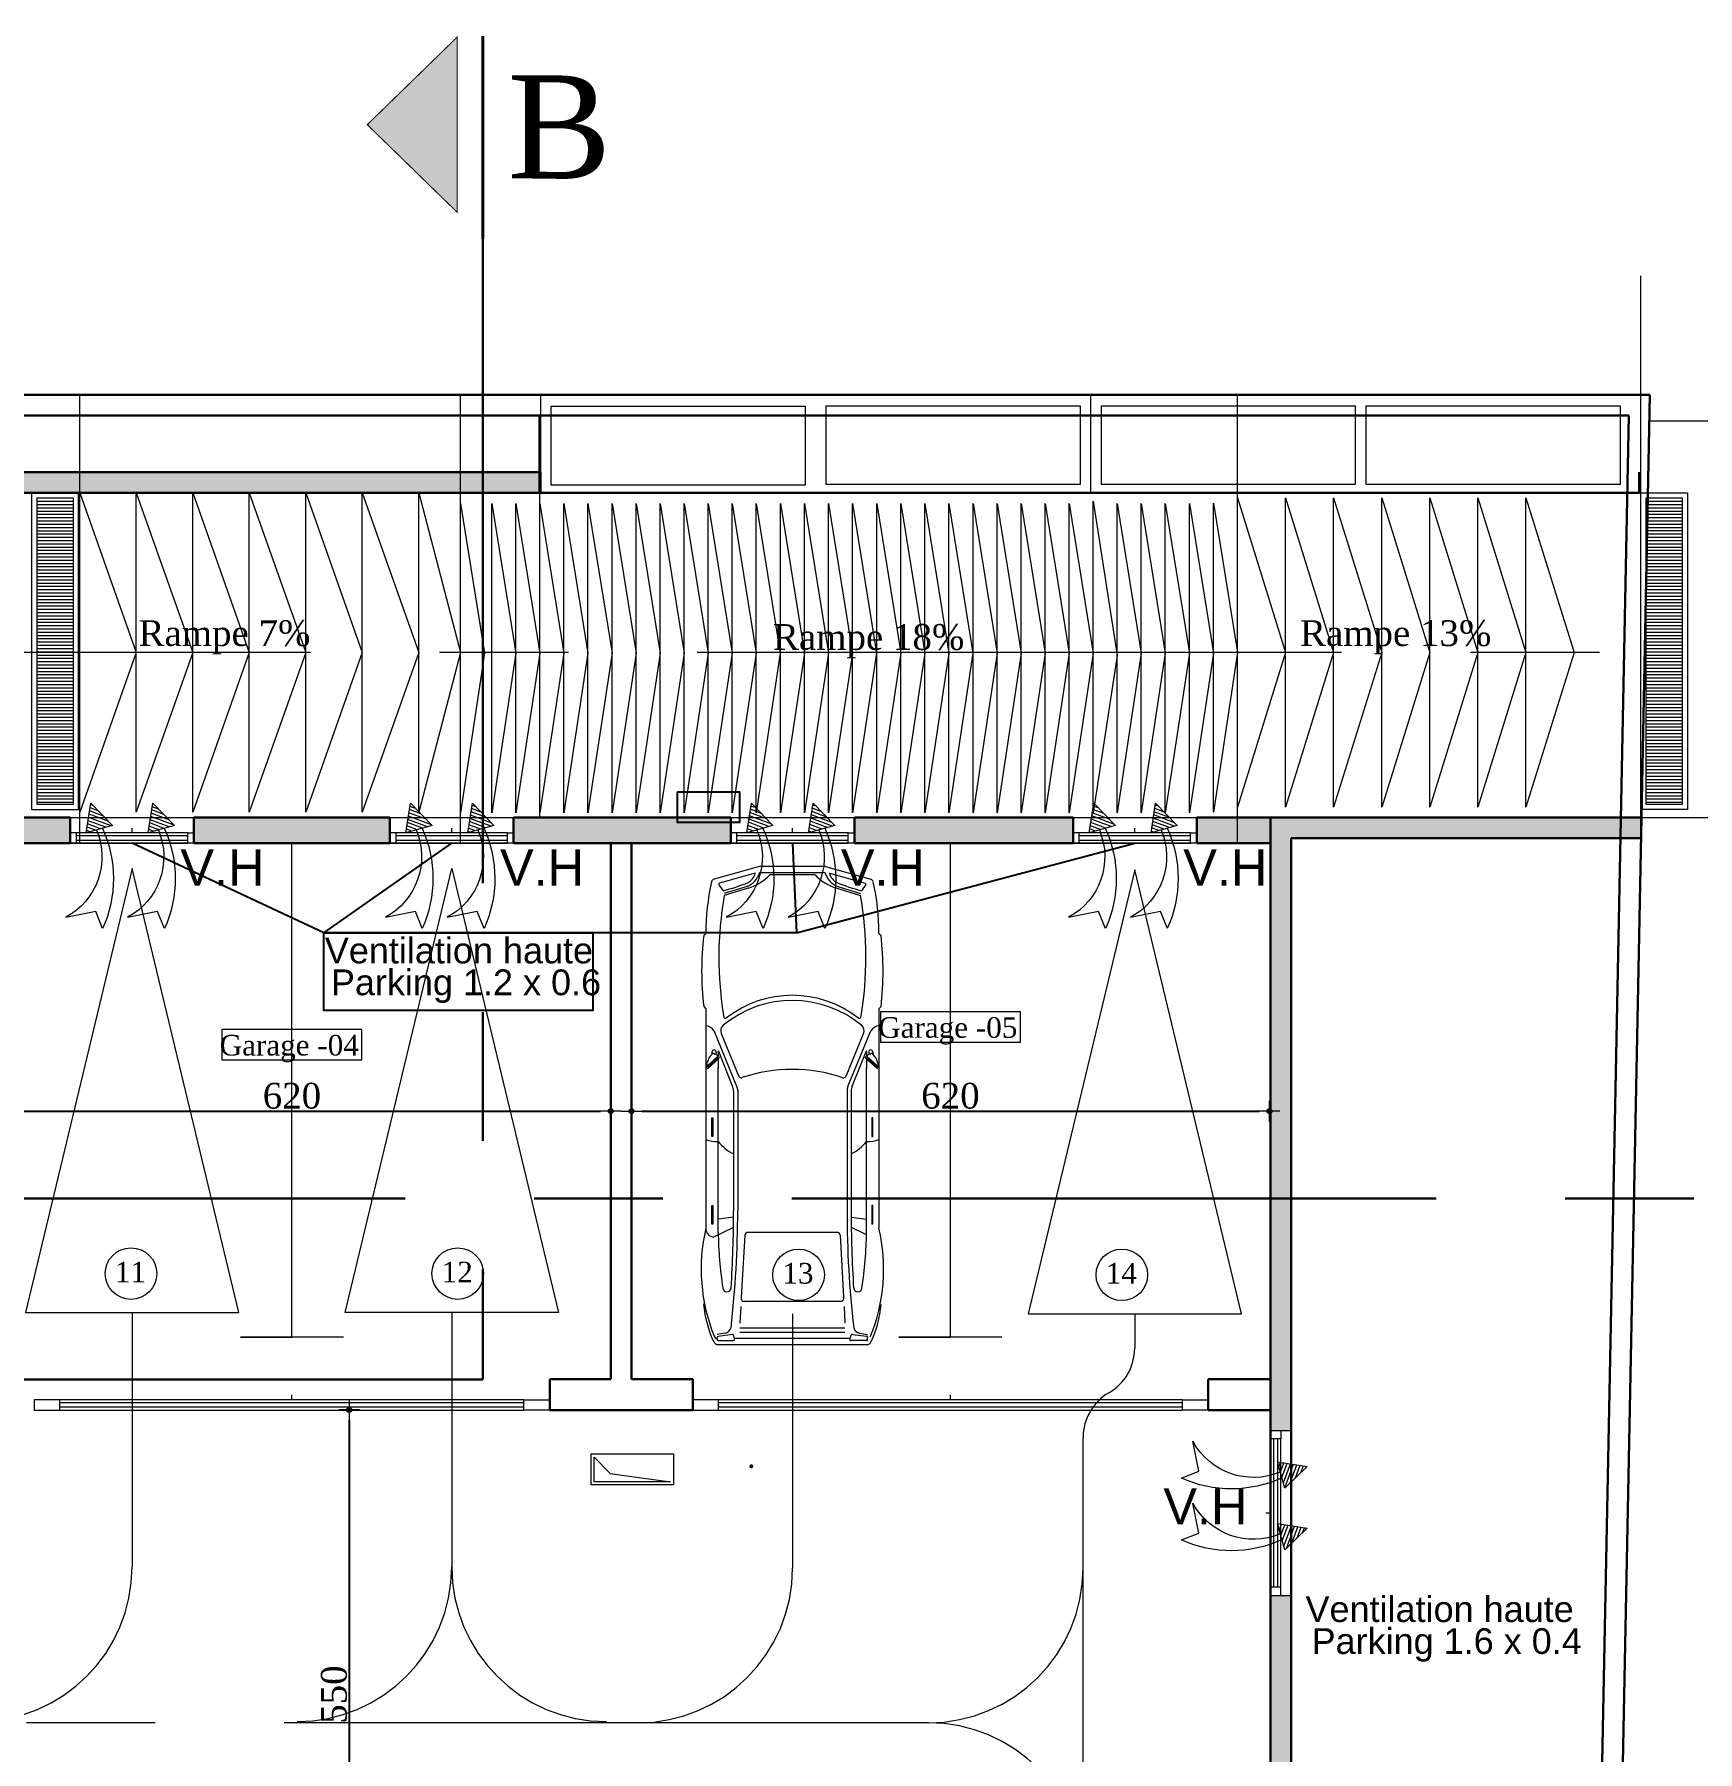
# Model space of a CAD drawing. Header units: metres. Extents: x 0 to 4415, y 1197 to 2590.
# Drawn here: x 1914.12 to 1930.26, y 1263.45 to 1280.11 of the extents above; entities that cross this region are included whole.
import ezdxf
from ezdxf.enums import TextEntityAlignment as Align

# ---------------------------------------------------------------- set-up
doc = ezdxf.new("R2010")
doc.units = ezdxf.units.M
for name, pattern in [('AXES', [2, 1.25, -0.25, 0.25, -0.25]), ('CACHE2', [4.7625, 3.175, -1.5875]), ('CONTINU', [0])]:
    doc.linetypes.add(name, pattern=pattern)
doc.layers.get('DEFPOINTS').update_dxf_attribs({"lineweight": 5})
doc.layers.add('00-axe', color=7, linetype='AXES', lineweight=5, true_color=0xdb0000)
for name, color, linetype, lineweight in [('00-cot-ext 2', 7, 'Continuous', 13), ('00-Menuiserie', 152, 'CONTINU', 5), ('00-MUR', 7, 'Continuous', 30), ('00-Niveau', 2, 'Continuous', 9), ('00-texte', 7, 'Continuous', 13), ('A_TRAM', 10, 'AXES', 15), ('Archi sécurit', 191, 'Continuous', 0), ('caché', 20, 'CACHE2', 13), ('gris', 251, 'Continuous', 9), ('mur', 7, 'Continuous', 50), ('vue', 7, 'Continuous', 5)]:
    doc.layers.add(name, color=color, linetype=linetype, lineweight=lineweight)
doc.layers.add('gaines', color=90, linetype='Continuous')
doc.layers.add('SECURITE', color=3, linetype='Continuous')
doc.styles.add('style1', font='romantic.ttf')
doc.styles.add('STYLE2', font='swissl.ttf', dxfattribs={"width": 0.7})
doc.styles.add('style5', font='times.ttf')
doc.styles.add('WALIDcotat', font='times.ttf')
doc.dimstyles.new('walid 100', dxfattribs={"dimscale": 0, "dimtxt": 0.25, "dimasz": 0.1, "dimexe": 1.25, "dimexo": 0.625, "dimgap": 0.02, "dimtad": 1, "dimdec": 0, "dimlfac": 100, "dimrnd": 5, "dimtxsty": 'WALIDcotat', "dimblk": 'COTE', "dimcen": 2.5, "dimse1": 1, "dimse2": 1, "dimclrd": 256, "dimclrt": 256, "dimadec": 0, "dimazin": 0, "dimtfac": 1, "dimtdec": 0, "dimtix": 1, "dimtmove": 2, "dimatfit": 3, "dimldrblk": 'COTE', "dimfxl": 1.25, "dimarcsym": 0})

# ---------------------------------------------------------------- blocks, each defined once
blk = doc.blocks.new('COTE')
at = {"ltscale": 0.05}
h = blk.add_hatch(color=256, dxfattribs=at)
edge = h.paths.add_edge_path()
edge.add_arc((0, 0), 0.25, 0, 360)
for p, q in [((1, 0), (-1, 0)), ((0, -1), (0, 1))]:
    blk.add_line(p, q)
blk.add_circle((0, 0), 0.25)
blk = doc.blocks.new('*D81')
at = {"layer": '00-cot-ext 2', "lineweight": -2, "transparency": 16777216}
blk.add_line((1913.627, 1269.661), (1919.614, 1269.661), dxfattribs=at)
at = {"layer": 'DEFPOINTS', "color": 0, "transparency": 16777216}
for p in [(1913.527, 1272.261), (1919.714, 1272.261), (1919.714, 1269.661)]:
    blk.add_point(p, dxfattribs=at)
at = {"layer": '00-cot-ext 2', "lineweight": -2, "transparency": 16777216, "xscale": 0.1, "yscale": 0.1, "zscale": 0.1, "rotation": 180}
blk.add_blockref('COTE', (1913.527, 1269.661), dxfattribs=at)
at = {"layer": '00-cot-ext 2', "lineweight": -2, "transparency": 16777216, "xscale": 0.1, "yscale": 0.1, "zscale": 0.1}
blk.add_blockref('COTE', (1919.714, 1269.661), dxfattribs=at)
at = {"layer": '00-cot-ext 2', "transparency": 16777216, "insert": (1916.621, 1269.809), "char_height": 0.25, "attachment_point": 5, "style": 'WALIDcotat'}
blk.add_mtext('620', dxfattribs=at)
blk = doc.blocks.new('*D82')
at = {"layer": '00-cot-ext 2', "lineweight": -2, "transparency": 16777216}
blk.add_line((1920.014, 1269.661), (1926.002, 1269.661), dxfattribs=at)
at = {"layer": 'DEFPOINTS', "color": 0, "transparency": 16777216}
for p in [(1919.914, 1269.661), (1926.102, 1269.661), (1926.102, 1269.661)]:
    blk.add_point(p, dxfattribs=at)
at = {"layer": '00-cot-ext 2', "lineweight": -2, "transparency": 16777216, "xscale": 0.1, "yscale": 0.1, "zscale": 0.1}
for p, rotation in [((1919.914, 1269.661), 179.9998580939429), ((1926.102, 1269.661), 359.9998580939429)]:
    blk.add_blockref('COTE', p, dxfattribs=dict(at, rotation=rotation))
at = {"layer": '00-cot-ext 2', "transparency": 16777216, "insert": (1923.008, 1269.809), "char_height": 0.25, "attachment_point": 5, "rotation": 359.9999, "style": 'WALIDcotat'}
blk.add_mtext('620', dxfattribs=at)
blk = doc.blocks.new('A$C6EC847CB')
for p, q in [((0.95, 0.1), (0.05, 0.1)), ((0.95, 0.07), (0.05, 0.07)), ((0.05, 0.03), (0.95, 0.03)), ((0.05, 0), (0.95, 0))]:
    blk.add_line(p, q)
for points in [[(0.05, 0), (0.05, 0.1), (0, 0.1), (0, 0)], [(0.95, 0), (0.95, 0.1), (1, 0.1), (1, 0)]]:
    blk.add_lwpolyline(points, close=True)
at = {"layer": 'DEFPOINTS'}
blk.add_line((0.5, 0.1), (0.5, 0.1464), dxfattribs=at)
blk = doc.blocks.new('*D83')
at = {"layer": '00-cot-ext 2', "lineweight": -2, "transparency": 16777216}
blk.add_line((1917.177, 1266.662), (1917.177, 1261.338), dxfattribs=at)
at = {"layer": 'DEFPOINTS', "color": 0, "transparency": 16777216}
for p in [(1919.814, 1266.761), (1917.177, 1261.238), (1919.814, 1261.238)]:
    blk.add_point(p, dxfattribs=at)
at = {"layer": '00-cot-ext 2', "lineweight": -2, "transparency": 16777216, "xscale": 0.1, "yscale": 0.1, "zscale": 0.1}
for p, rotation in [((1917.177, 1266.762), 89.99942963873418), ((1917.177, 1261.238), 269.9994296387342)]:
    blk.add_blockref('COTE', p, dxfattribs=dict(at, rotation=rotation))
at = {"layer": '00-cot-ext 2', "transparency": 16777216, "insert": (1917.03, 1264), "char_height": 0.25, "attachment_point": 5, "rotation": 89.9994, "style": 'WALIDcotat'}
blk.add_mtext('550', dxfattribs=at)
blk = doc.blocks.new('Extraction')
at = {"layer": 'Archi sécurit'}
h = blk.add_hatch(dxfattribs=at)
h.set_pattern_fill('ANSI31', color=256, scale=0.5, angle=45, style=0)
h.set_pattern_definition([(170, (-73.04207, -226.81192), (0.010853011, 0.061550485), [])])
h.paths.add_polyline_path([(0.849, 1.825), (1.214, 1.442), (1.43, 1.986)])
for p, q in [((1.43, 1.986), (0.849, 1.825)), ((0.849, 1.825), (1.214, 1.442)), ((1.214, 1.442), (1.43, 1.986)), ((0, 0), (0.285, 0.222)), ((0.285, 0.222), (0.728, -0.173))]:
    blk.add_line(p, q, dxfattribs=at)
for centre, radius, start, end in [((2.344, -0.251), 2.357, 125.0861, 173.8942), ((1.868, 0.521), 1.334, 126.6608, 211.3111)]:
    blk.add_arc(centre, radius, start, end, dxfattribs=at)
blk = doc.blocks.new('C3a9vb0p')
at = {"color": 0, "linetype": 'ByBlock'}
for p, q in [((66, 84), (68, 86)), ((137, 86), (139, 84)), ((139, 84), (352, 84)), ((1, 32), (13.4, 76)), ((7.5, 36), (17.1, 70.7)), ((18.6, 71.2), (24.5, 67)), ((214.6, 53.8), (160.5, 76)), ((162.8, 69.1), (204.7, 51.9)), ((214, 58), (180.4, 71.5)), ((180.5, 72), (184.8, 72)), ((181, 78), (183, 78)), ((181, 74), (183, 74)), ((185.5, 72.6), (194, 82.1)), ((186.5, 71), (186, 71)), ((186.4, 72), (195.5, 82.1)), ((196.8, 81.8), (187.3, 71.4)), ((187.9, 72), (197, 72)), ((356, 72), (196.5, 72)), ((263, 78), (245, 78)), ((245, 78), (245, 77)), ((245, 77), (263, 77)), ((263, 77), (263, 78)), ((330, 78), (330, 77)), ((348, 78), (330, 78)), ((330, 77), (348, 77)), ((341.3, 57), (343.3, 72)), ((348, 78), (348, 77)), ((358.4, 72), (351.2, 57.4)), ((453.8, 65.1), (455, 73)), ((455.1, 58.2), (456.8, 72)), ((460.2, 73), (457.9, 73)), ((461.1, 71.9), (461.1, 56.9)), ((465, 72.4), (465, -72)), ((20.4, 44), (27.1, 66)), ((22, 43), (29, 66)), ((218, 53), (225, 53)), ((219, 57), (335, 57)), ((225, 53), (335, 53)), ((428, 50.1), (444, 51)), ((449, 51), (449, -51)), ((453, -51), (453, 51)), ((460.1, 55.7), (455.6, 57.1)), ((459.1, 56), (455.9, 57)), ((459, 56), (459, -56)), ((356, 43.2), (356, -43)), ((358.8, 46.2), (419, 49.6)), ((423, 47), (423, -47)), ((1, 32), (1, -32)), ((7, 31.9), (7, -31.8)), ((9, 22), (9, -22)), ((1, -32), (13.4, -75.9)), ((7.6, -36.2), (17.1, -70.6)), ((20.4, -44), (27.1, -66)), ((22, -43), (29, -66)), ((358.8, -46.2), (408, -49)), ((408, -49), (419.8, -49.8)), ((214.6, -53.8), (160.5, -76)), ((162.9, -69), (204.7, -51.8)), ((214, -58), (180.4, -71.4)), ((218, -53), (225, -53)), ((219, -57), (226, -57)), ((225, -53), (335, -53)), ((226, -57), (335, -57)), ((341.3, -57), (343.3, -72)), ((360.5, -76.1), (351.2, -57.4)), ((428, -50), (444, -51)), ((453.8, -65.1), (455, -73)), ((455.1, -58), (456.9, -72.1)), ((459, -56), (455.8, -57)), ((460, -56), (459, -56)), ((461, -72), (461, -57)), ((18.7, -71.2), (24.5, -67)), ((180.5, -72), (184.8, -72)), ((181, -74), (183, -74)), ((181, -78), (183, -78)), ((185.5, -72.6), (194, -82)), ((186.5, -71), (186, -71)), ((186.4, -72), (195.5, -82)), ((196.8, -81.8), (187.3, -71.4)), ((187.9, -72), (197, -72)), ((356, -72), (196.5, -72)), ((245, -77), (263, -77)), ((245, -78), (245, -77)), ((263, -78), (245, -78)), ((263, -77), (263, -78)), ((330, -78), (330, -77)), ((330, -77), (348, -77)), ((348, -78), (330, -78)), ((348, -77), (348, -78)), ((459, -73), (457.9, -73)), ((459, -73), (460, -73)), ((459, -74), (459, -73)), ((66, -84), (68, -86)), ((137, -86), (139, -84)), ((139, -84), (352, -84))]:
    blk.add_line(p, q, dxfattribs=at)
for centre, radius, start, end in [((66, -144.3), 228.3, 90, 102.713), ((102.5, -210.5), 298.5, 83.3544, 96.6369), ((166.6, 85.5), 11.2, 187.8021, 236.9312), ((231, 72), 37, 0, 18.9246), ((391.5, -86.5), 175, 67.8698, 103.0561), ((415, -27.6), 114.2, 65.6771, 84.472), ((17, 74.8), 3.81, 110.0873, 161.9509), ((-135.5, 107), 164.9, 337.1663, 345.9638), ((18.1, 70.4), 0.99, 59.1344, 164.372), ((89.5, -276.5), 347.8, 80.4699, 100.0175), ((236.5, 0), 105.5, 140.259, 219.416), ((160.3, 62.4), 7.12, 68.6738, 134.3108), ((181, 76), 2, 90, 270), ((180.5, 71.7), 0.29, 88.7124, 247.751), ((184.2, 76.8), 1.77, 135, 261.8699), ((196.2, 64.8), 18.7, 103.1092, 135), ((181.7, 71), 3.25, 17.9349, 67.3801), ((186, 72.2), 1.17, 188.4912, 270), ((186.5, 72.1), 1.08, 270, 320.4022), ((194, 70.7), 12.4, 80.7413, 99.2587), ((195.8, 81.8), 1.17, 21.5363, 82.1728), ((196.4, 82.2), 0.558, 317.6951, 12.5344), ((233.8, 32.4), 52.3, 28.0725, 49.2471), ((350.3, -320.8), 392.8, 81.2661, 89.18), ((409.8, 63.5), 4.03, 272.227, 87.773), ((457.9, 72), 1.04, 86.2853, 177.1052), ((460.1, 72), 1, 353.0197, 83.6192), ((460.2, 71.9), 4.83, 5.2503, 67.6784), ((230.1, 0), 104.1, 142.0174, 217.9408), ((146.8, 65), 1.56, 322.2204, 78.7783), ((203.4, 49.6), 2.65, 348.0216, 59.3145), ((219.9, 74.6), 17.6, 250.3832, 266.997), ((219.9, 74.6), 17.6, 250.3832, 266.997), ((218.5, 63.1), 10.1, 247.3245, 270), ((335, 1051.1), 998.1, 270, 276.5351), ((335, 1234.5), 1177.5, 270, 273.6537), ((447, 66.3), 6.98, 282.833, 351.3955), ((456.1, 58), 1.03, 165.6325, 235.913), ((460.1, 56.7), 1, 272.4713, 12.277), ((1.6, 51.3), 20.2, 285.5326, 338.786), ((4.7, 48.9), 13.2, 282.315, 333.4349), ((-21.2, 55.2), 44.9, 312.2737, 344.2074), ((352, 0), 154.1, 161.4451, 198.5452), ((359, 43.2), 3, 93.3019, 180), ((420, 46.8), 3, 0, 108.5669), ((7.1, -31.8), 0.173, 192.4041, 253.1014), ((1.6, -51.3), 20.2, 21.214, 74.1149), ((-21.2, -55.2), 44.9, 15.7926, 47.7263), ((7.8, -36.2), 0.172, 75.9472, 187.4806), ((4.7, -48.9), 13.2, 26.5651, 76.4209), ((-135.5, -107), 164.9, 14.0362, 22.8337), ((203.5, -49.6), 2.57, 299.5879, 15.7863), ((359, -43.2), 3, 180, 266.6981), ((420, -46.8), 3, 266.1859, 0), ((89.5, 276.5), 347.8, 259.9825, 279.5466), ((146.7, -65), 1.59, 286.5573, 37.1598), ((219.9, -74.6), 17.6, 93.003, 109.6168), ((218.5, -63.1), 10.1, 90, 112.6755), ((233.8, -32.4), 52.3, 310.7529, 331.9275), ((335, -1051.1), 998.1, 83.4649, 90), ((335, -1234.5), 1177.5, 86.3463, 90), ((409.8, -63.5), 4.03, 272.227, 87.773), ((446.9, -66.3), 6.98, 8.5162, 77.0786), ((456.1, -57.9), 1, 107.5706, 186.3785), ((460, -57), 1, 0, 90), ((17.1, -74.7), 3.93, 197.4151, 252.319), ((66, 144.3), 228.3, 257.3437, 270), ((18.1, -70.3), 1, 195.5241, 305.5377), ((160.3, -62.4), 7.12, 220.6013, 291.3262), ((166.6, -85.4), 11.2, 123.1142, 172.875), ((181, -76), 2, 90, 270), ((180.5, -71.7), 0.29, 112.249, 271.2876), ((184.2, -76.7), 1.77, 98.1301, 225), ((181.7, -71), 3.25, 292.6199, 342.0651), ((196.2, -64.7), 18.7, 225, 256.8908), ((186, -72.2), 1.17, 90, 171.5088), ((186.5, -72.1), 1.08, 39.5978, 90), ((194, -70.7), 12.4, 260.7413, 279.2587), ((195.8, -81.8), 1.17, 277.8272, 338.4637), ((196.4, -82.1), 0.558, 347.4656, 42.3049), ((231, -72), 37, 341.0754, 0), ((391.5, 86.5), 175, 256.9439, 292.1302), ((352.2, -75.7), 8.34, 270.1766, 357.2098), ((350.3, 320.8), 392.8, 270.82, 278.7339), ((415, 27.6), 114.2, 275.528, 294.3335), ((457.9, -72), 1, 187.125, 270), ((456.4, -73.1), 2.69, 292.163, 341.2389), ((460, -72), 1, 270, 0), ((460.2, -72), 4.78, 292.4332, 0.0246), ((102.5, 210.5), 298.5, 263.3631, 276.6369), ((425.9, -85.2), 0.835, 186.2062, 271.9307)]:
    blk.add_arc(centre, radius, start, end, dxfattribs=at)

msp = doc.modelspace()

# ---------------------------------------------------------------- hatches: boundary and pattern name
at = {"layer": '00-axe', "lineweight": 30}
h = msp.add_hatch(color=256, dxfattribs=at)
h.dxf.hatch_style = 1
h.paths.add_polyline_path([(1917.352, 1279.233), (1918.223, 1278.384), (1918.223, 1280.082)])
at = {"layer": '00-MUR'}
h = msp.add_hatch(color=256, dxfattribs=at)
h.dxf.hatch_style = 1
h.paths.add_polyline_path([(1929.688, 1275.661), (1919.033, 1275.661), (1919.033, 1275.86), (1896.112, 1275.861), (1896.312, 1275.661), (1915.798, 1275.661), (1929.688, 1275.659)])
h = msp.add_hatch(color=256, dxfattribs=at)
h.dxf.hatch_style = 1
h.paths.add_polyline_path([(1926.312, 1264.961), (1926.112, 1264.961), (1926.112, 1261.238), (1916.712, 1261.238), (1914.158, 1261.238), (1914.159, 1261.038), (1922.261, 1261.038), (1926.312, 1261.038)])
h.paths.add_polyline_path([(1926.112, 1266.561), (1926.312, 1266.561), (1926.312, 1272.311), (1929.706, 1272.311), (1929.71, 1272.511), (1926.112, 1272.511)])
at = {"layer": 'gris'}
h = msp.add_hatch(dxfattribs=at)
h.set_pattern_fill('LINE', color=256, scale=0.01)
h.set_pattern_definition([(0, (1096.41048, 33.3289), (0, 0.03175), [])])
h.paths.add_polyline_path([(1914.499, 1275.611), (1914.149, 1275.611), (1914.149, 1272.636), (1914.499, 1272.636)])
h = msp.add_hatch(dxfattribs=at)
h.set_pattern_fill('LINE', color=256, scale=0.01)
h.set_pattern_definition([(0, (1112.018295, 33.32895), (0, 0.03175), [])])
h.paths.add_polyline_path([(1930.106, 1275.611), (1929.756, 1275.611), (1929.756, 1272.637), (1930.106, 1272.637)])
h = msp.add_hatch(color=256, dxfattribs=at)
h.dxf.hatch_style = 1
edge = h.paths.add_edge_path()
edge.add_line((1914.471, 1272.511), (1915.671, 1272.511))
edge.add_line((1915.671, 1272.511), (1910.412, 1272.511))
edge.add_line((1910.412, 1272.511), (1910.412, 1272.011))
edge.add_line((1910.412, 1272.011), (1908.562, 1272.011))
edge.add_arc((1908.562, 1271.411), 0.6, 90, 180)
edge.add_line((1907.962, 1271.411), (1907.962, 1271.335))
edge.add_line((1907.962, 1271.335), (1908.062, 1271.335))
edge.add_line((1908.062, 1271.335), (1908.062, 1271.411))
edge.add_arc((1908.562, 1271.411), 0.5, 90, 180, ccw=False)
edge.add_line((1908.562, 1271.911), (1910.412, 1271.911))
edge.add_line((1910.412, 1271.911), (1910.412, 1270.261))
edge.add_line((1910.412, 1270.261), (1908.062, 1270.261))
edge.add_line((1908.062, 1270.261), (1908.062, 1270.359))
edge.add_line((1908.062, 1270.359), (1907.962, 1270.359))
edge.add_line((1907.962, 1270.359), (1907.962, 1268.813))
edge.add_line((1907.962, 1268.813), (1908.062, 1268.813))
edge.add_line((1908.062, 1268.813), (1908.062, 1270.161))
edge.add_line((1908.062, 1270.161), (1910.412, 1270.161))
edge.add_line((1910.412, 1270.161), (1910.412, 1268.813))
edge.add_line((1910.412, 1268.813), (1910.512, 1268.813))
edge.add_line((1910.512, 1268.813), (1910.512, 1270.95))
edge.add_arc((1911.82, 1270.953), 1.308, 90.3546, 180.1469, ccw=False)
edge.add_line((1911.812, 1272.261), (1913.427, 1272.261))
edge.add_line((1913.427, 1272.261), (1914.471, 1272.261))
edge.add_line((1914.471, 1272.261), (1914.471, 1272.511))
edge = h.paths.add_edge_path(flags=16)
edge.add_arc((1911.82, 1270.953), 1.508, 104.7987, 150.1556)
edge.add_line((1910.512, 1271.704), (1910.512, 1272.411))
edge.add_line((1910.512, 1272.411), (1911.435, 1272.411))
h.paths.add_polyline_path([(1913.527, 1272.261), (1913.427, 1272.261), (1913.427, 1268.038), (1913.427, 1268.019), (1913.357, 1268.019), (1913.357, 1267.919), (1913.427, 1267.919), (1913.427, 1266.314), (1913.1, 1266.314), (1913.1, 1266.214), (1913.527, 1266.214)])
h.paths.add_polyline_path([(1910.74, 1266.314), (1910.312, 1266.314), (1910.312, 1266.785), (1910.212, 1266.785), (1910.212, 1266.314), (1908.062, 1266.314), (1908.062, 1267.919), (1908.588, 1267.919), (1908.588, 1267.969), (1908.8, 1267.969), (1908.8, 1268.061), (1908.765, 1268.061), (1908.088, 1268.061), (1908.062, 1268.061), (1908.062, 1268.813), (1907.962, 1268.813), (1907.962, 1268.281), (1907.962, 1268.281), (1907.962, 1267.911), (1907.962, 1266.214), (1910.74, 1266.214)])
h.paths.add_polyline_path([(1912.04, 1266.314), (1911.97, 1266.314), (1911.97, 1267.919), (1912.297, 1267.919), (1912.297, 1268.019), (1910.512, 1268.019), (1910.512, 1268.813), (1910.412, 1268.813), (1910.412, 1268.061), (1910.162, 1268.061), (1910.162, 1268.061), (1910.412, 1268.061), (1910.412, 1268.813), (1910.392, 1268.813), (1910.392, 1268.081), (1910.182, 1268.081), (1910.182, 1268.813), (1910.162, 1268.813), (1910.162, 1268.061), (1910.412, 1268.061), (1910.412, 1268.061), (1910.162, 1268.061), (1909.735, 1268.061), (1909.735, 1268.061), (1909.7, 1268.061), (1909.7, 1267.969), (1909.912, 1267.969), (1909.912, 1267.919), (1910.212, 1267.919), (1910.212, 1267.845), (1910.312, 1267.845), (1910.312, 1267.916), (1911.87, 1267.916), (1911.87, 1266.318), (1911.911, 1266.318), (1911.911, 1266.214), (1912.04, 1266.214)])
h.paths.add_polyline_path([(1911.911, 1266.318), (1911.87, 1266.318), (1911.87, 1266.314), (1911.8, 1266.314), (1911.8, 1266.214), (1911.911, 1266.214)])
h = msp.add_hatch(color=256, dxfattribs=at)
h.dxf.hatch_style = 1
h.paths.add_polyline_path([(1917.571, 1272.511), (1915.671, 1272.511), (1915.671, 1272.261), (1917.571, 1272.261)])
h = msp.add_hatch(color=256, dxfattribs=at)
h.dxf.hatch_style = 1
h.paths.add_polyline_path([(1920.877, 1272.511), (1918.771, 1272.511), (1918.771, 1272.261), (1920.877, 1272.261)])
h.paths.add_polyline_path([(1924.198, 1272.511), (1922.077, 1272.511), (1922.077, 1272.261), (1924.198, 1272.261)])
h.paths.add_polyline_path([(1926.263, 1272.511), (1925.398, 1272.511), (1925.398, 1272.261), (1926.263, 1272.261)])

# ---------------------------------------------------------------- linework, layer by layer
at = {"layer": '00-axe', "lineweight": 30, "ltscale": 5}
msp.add_line((1891.47, 1268.813), (1933.365, 1268.813), dxfattribs=at)
at = {"layer": '00-axe', "lineweight": 30, "const_width": 0.03}
msp.add_lwpolyline([(1918.473, 1278.123), (1918.473, 1280.095)], dxfattribs=at)
at = {"layer": '00-axe', "lineweight": 30, "const_width": 0.01}
msp.add_lwpolyline([(1917.352, 1279.233), (1918.223, 1278.384), (1918.223, 1280.082)], close=True, dxfattribs=at)
at = {"layer": '00-axe', "lineweight": 30, "ltscale": 5}
msp.add_lwpolyline([(1918.473, 1278.123), (1918.473, 1267.058), (1913.802, 1267.058), (1913.802, 1253.488), (1913.802, 1253.488)], dxfattribs=at)
at = {"layer": '00-cot-ext 2'}
for points in [[(1923.687, 1270.626), (1922.329, 1270.626), (1922.329, 1270.332), (1923.687, 1270.332)], [(1917.3, 1270.454), (1915.942, 1270.454), (1915.942, 1270.16), (1917.3, 1270.16)]]:
    msp.add_lwpolyline(points, close=True, dxfattribs=at)
at = {"layer": '00-MUR'}
for p, q in [((1919.022, 1275.661), (1919.022, 1276.411)), ((1896.112, 1275.861), (1919.033, 1275.861)), ((1919.033, 1275.861), (1919.033, 1275.661)), ((1929.688, 1275.861), (1929.688, 1275.661)), ((1929.688, 1275.861), (1929.688, 1275.661)), ((1899.612, 1275.661), (1915.798, 1275.661)), ((1903.012, 1275.661), (1915.798, 1275.661)), ((1905.012, 1275.661), (1929.688, 1275.661)), ((1905.012, 1275.661), (1929.688, 1275.661)), ((1910.412, 1272.511), (1914.471, 1272.511)), ((1914.471, 1272.261), (1914.471, 1272.511)), ((1915.671, 1272.511), (1917.571, 1272.511)), ((1915.671, 1272.261), (1915.671, 1272.511)), ((1915.671, 1272.261), (1915.671, 1272.511)), ((1915.671, 1272.261), (1915.671, 1272.511)), ((1915.671, 1272.261), (1915.671, 1272.511)), ((1915.671, 1272.261), (1915.671, 1272.511)), ((1915.671, 1272.261), (1915.671, 1272.511)), ((1917.571, 1272.261), (1917.571, 1272.511)), ((1918.771, 1272.511), (1920.877, 1272.511)), ((1918.771, 1272.261), (1918.771, 1272.511)), ((1918.771, 1272.261), (1918.771, 1272.511)), ((1918.771, 1272.511), (1920.877, 1272.511)), ((1918.771, 1272.261), (1918.771, 1272.511)), ((1918.771, 1272.261), (1918.771, 1272.511)), ((1918.771, 1272.261), (1918.771, 1272.511)), ((1918.771, 1272.261), (1918.771, 1272.511)), ((1920.877, 1272.261), (1920.877, 1272.511)), ((1922.077, 1272.511), (1924.198, 1272.511)), ((1922.077, 1272.511), (1924.198, 1272.511)), ((1922.077, 1272.261), (1922.077, 1272.511)), ((1922.077, 1272.261), (1922.077, 1272.511)), ((1922.077, 1272.261), (1922.077, 1272.511)), ((1922.077, 1272.261), (1922.077, 1272.511)), ((1922.077, 1272.261), (1922.077, 1272.511)), ((1922.077, 1272.261), (1922.077, 1272.511)), ((1922.077, 1272.261), (1922.077, 1272.511)), ((1922.077, 1272.261), (1922.077, 1272.511)), ((1924.198, 1272.261), (1924.198, 1272.511)), ((1925.398, 1272.511), (1926.423, 1272.511)), ((1925.398, 1272.511), (1926.423, 1272.511)), ((1925.398, 1272.261), (1925.398, 1272.511)), ((1925.398, 1272.261), (1925.398, 1272.511)), ((1926.112, 1261.238), (1926.112, 1272.511)), ((1926.112, 1266.214), (1926.112, 1272.511)), ((1926.263, 1272.511), (1929.71, 1272.511)), ((1926.423, 1272.511), (1929.71, 1272.511)), ((1929.706, 1272.311), (1926.312, 1272.311)), ((1926.312, 1261.038), (1926.312, 1272.311)), ((1929.706, 1272.311), (1926.862, 1272.311)), ((1911.764, 1272.261), (1914.471, 1272.261)), ((1915.671, 1272.261), (1917.571, 1272.261)), ((1918.771, 1272.261), (1920.877, 1272.261)), ((1919.714, 1270.519), (1919.714, 1272.261)), ((1919.714, 1272.261), (1919.714, 1267.061)), ((1919.914, 1267.061), (1919.914, 1272.261)), ((1922.077, 1272.261), (1924.198, 1272.261)), ((1925.398, 1272.261), (1926.112, 1272.261)), ((1919.714, 1267.061), (1919.121, 1267.061)), ((1919.121, 1267.061), (1919.121, 1266.761)), ((1920.508, 1267.061), (1919.914, 1267.061)), ((1920.508, 1266.761), (1920.508, 1267.061)), ((1926.112, 1267.061), (1925.508, 1267.061)), ((1925.508, 1267.061), (1925.508, 1266.761)), ((1919.121, 1266.761), (1920.508, 1266.761)), ((1925.508, 1266.761), (1926.112, 1266.761))]:
    msp.add_line(p, q, dxfattribs=at)
for points in [[(1929.791, 1276.611), (1929.411, 1257.27), (1892.822, 1255.04), (1893.422, 1276.611)], [(1929.791, 1276.611), (1929.411, 1257.27), (1892.822, 1255.04), (1893.422, 1276.611)], [(1929.587, 1276.411), (1929.214, 1257.459), (1893.028, 1255.253), (1893.617, 1276.411)]]:
    msp.add_lwpolyline(points, close=True, dxfattribs=at)
at = {"layer": '00-Niveau', "ltscale": 0.5}
for p, q in [((1914.563, 1272.261), (1914.563, 1276.611)), ((1918.255, 1272.261), (1918.255, 1276.611)), ((1925.792, 1272.261), (1925.792, 1276.611))]:
    msp.add_line(p, q, dxfattribs=at)
at = {"layer": '00-texte'}
for centre in [(1915.06, 1268.085), (1918.229, 1268.085), (1921.535, 1268.073), (1924.67, 1268.073)]:
    msp.add_circle(centre, 0.25, dxfattribs=at)
at = {"layer": 'A_TRAM', "color": 1, "ltscale": 5}
for p, q in [((1936.802, 1274.111), (1911.613, 1274.112)), ((1915.071, 1272.016), (1915.071, 1272.016)), ((1918.171, 1272.016), (1918.171, 1272.016)), ((1915.071, 1267.707), (1915.071, 1265.238)), ((1918.171, 1267.707), (1918.171, 1265.238)), ((1921.477, 1267.695), (1921.477, 1265.226)), ((1924.795, 1267.695), (1924.795, 1267.361)), ((1924.295, 1261.644), (1924.295, 1266.495)), ((1922.795, 1263.726), (1906.387, 1263.726))]:
    msp.add_line(p, q, dxfattribs=at)
for centre, radius, start, end in [((1924.295, 1267.361), 0.5, 300, 0), ((1924.795, 1266.495), 0.5, 120, 180), ((1913.571, 1265.238), 1.5, 270, 0), ((1916.671, 1265.238), 1.5, 270, 0), ((1919.671, 1265.238), 1.5, 180, 270), ((1919.977, 1265.226), 1.5, 270, 0), ((1922.795, 1265.226), 1.5, 270, 0), ((1922.795, 1262.226), 1.5, 0, 90)]:
    msp.add_arc(centre, radius, start, end, dxfattribs=at)
at = {"layer": 'caché', "linetype": 'CACHE2'}
msp.add_line((1919.022, 1275.661), (1919.022, 1272.511), dxfattribs=at)
for points in [[(1919.523, 1266.335), (1920.323, 1266.335), (1920.323, 1266.035), (1919.523, 1266.035)], [(1919.553, 1266.305), (1919.708, 1266.144), (1920.293, 1266.065), (1919.553, 1266.065)]]:
    msp.add_lwpolyline(points, close=True, dxfattribs=at)
at = {"layer": 'gaines'}
msp.add_lwpolyline([(1920.362, 1272.761), (1920.962, 1272.761), (1920.962, 1272.461), (1920.362, 1272.461)], close=True, dxfattribs=at)
at = {"layer": 'gris'}
msp.add_line((1929.786, 1276.361), (1933.316, 1276.361), dxfattribs=at)
for points in [[(1914.549, 1272.586), (1914.099, 1272.586), (1914.099, 1275.661), (1914.549, 1275.661)], [(1914.499, 1272.636), (1914.149, 1272.636), (1914.149, 1275.611), (1914.499, 1275.611)], [(1930.156, 1272.587), (1929.706, 1272.587), (1929.706, 1275.661), (1930.156, 1275.661)], [(1930.106, 1272.637), (1929.756, 1272.637), (1929.756, 1275.611), (1930.106, 1275.611)]]:
    msp.add_lwpolyline(points, close=True, dxfattribs=at)
msp.add_lwpolyline([(1929.71, 1272.511), (1933.182, 1272.511, -0.419981), (1934.681, 1270.982), (1934.443, 1258.838, -0.390816), (1931.626, 1255.903), (1892.913, 1253.542)], format="xyb", dxfattribs=at)
at = {"layer": 'gris', "ltscale": 0.1}
for points in [[(1917.121, 1267.469), (1916.121, 1267.469), (1916.621, 1267.469), (1916.621, 1272.261)], [(1923.508, 1267.469), (1922.508, 1267.469), (1923.008, 1267.469), (1923.008, 1272.261)], [(1914.036, 1267.707), (1916.105, 1267.707), (1915.071, 1272.016), (1914.036, 1267.707), (1916.105, 1267.707)], [(1919.205, 1267.707), (1917.136, 1267.707), (1918.171, 1272.016), (1919.205, 1267.707), (1917.136, 1267.707)], [(1923.761, 1267.695), (1925.83, 1267.695), (1924.795, 1272.004), (1923.761, 1267.695), (1925.83, 1267.695)]]:
    msp.add_lwpolyline(points, dxfattribs=at)
at = {"layer": 'mur'}
msp.add_point((1921.078, 1266.214), dxfattribs=at)
at = {"layer": 'SECURITE'}
for p, q in [((1916.931, 1271.39), (1915.071, 1272.261)), ((1916.931, 1271.39), (1918.171, 1272.261)), ((1921.477, 1272.261), (1921.516, 1271.39)), ((1921.516, 1271.39), (1924.798, 1272.261)), ((1921.516, 1271.39), (1916.931, 1271.39))]:
    msp.add_line(p, q, dxfattribs=at)
msp.add_lwpolyline([(1916.931, 1271.39), (1919.539, 1271.39), (1919.539, 1270.638), (1916.931, 1270.638)], close=True, dxfattribs=at)
at = {"layer": 'vue'}
for p, q in [((1929.706, 1272.311), (1929.706, 1277.767)), ((1929.706, 1272.311), (1929.706, 1277.767)), ((1929.756, 1274.161), (1929.756, 1274.786)), ((1926.112, 1266.561), (1926.312, 1266.561)), ((1926.112, 1266.561), (1926.312, 1266.561)), ((1926.112, 1264.961), (1926.312, 1264.961)), ((1926.112, 1264.961), (1926.312, 1264.961))]:
    msp.add_line(p, q, dxfattribs=at)
for points in [[(1919.033, 1275.661), (1929.706, 1275.661), (1929.706, 1276.611), (1919.033, 1276.611)], [(1924.37, 1276.602), (1919.033, 1276.611), (1919.033, 1275.661), (1924.37, 1275.661)], [(1921.601, 1276.497), (1919.133, 1276.497), (1919.133, 1275.74), (1921.601, 1275.74)], [(1924.27, 1276.502), (1921.801, 1276.502), (1921.801, 1275.745), (1924.27, 1275.745)], [(1926.938, 1276.502), (1924.47, 1276.502), (1924.47, 1275.745), (1926.938, 1275.745)], [(1929.506, 1276.502), (1927.038, 1276.502), (1927.038, 1275.745), (1929.506, 1275.745)], [(1914.563, 1275.661), (1915.111, 1274.112), (1914.563, 1272.562)], [(1915.111, 1275.661), (1915.659, 1274.112), (1915.111, 1272.562)], [(1915.659, 1275.661), (1916.207, 1274.112), (1915.659, 1272.562)], [(1916.207, 1275.661), (1916.755, 1274.112), (1916.207, 1272.562)], [(1916.755, 1275.661), (1917.303, 1274.112), (1916.755, 1272.562)], [(1917.303, 1275.661), (1917.851, 1274.112), (1917.303, 1272.562)], [(1917.851, 1275.661), (1918.255, 1274.112), (1917.851, 1272.562)], [(1925.792, 1275.612), (1926.258, 1274.112), (1925.792, 1272.612)], [(1926.258, 1275.612), (1926.725, 1274.112), (1926.258, 1272.612)], [(1926.725, 1275.612), (1927.191, 1274.112), (1926.725, 1272.612)], [(1927.191, 1275.612), (1927.658, 1274.112), (1927.191, 1272.612)], [(1927.658, 1275.612), (1928.124, 1274.112), (1927.658, 1272.612)], [(1928.124, 1275.612), (1928.59, 1274.112), (1928.124, 1272.612)], [(1928.59, 1275.612), (1929.057, 1274.112), (1928.59, 1272.612)], [(1918.255, 1275.557), (1918.488, 1274.106), (1918.255, 1272.557)], [(1918.56, 1275.557), (1918.793, 1274.106), (1918.56, 1272.557)], [(1918.793, 1275.557), (1919.026, 1274.106), (1918.793, 1272.557)], [(1918.793, 1275.557), (1919.026, 1274.106), (1918.793, 1272.557)], [(1919.026, 1275.557), (1919.259, 1274.106), (1919.026, 1272.557)], [(1919.259, 1275.557), (1919.492, 1274.106), (1919.259, 1272.557)], [(1919.492, 1275.557), (1919.726, 1274.106), (1919.492, 1272.557)], [(1919.492, 1275.557), (1919.726, 1274.106), (1919.492, 1272.557)], [(1919.726, 1275.556), (1919.959, 1274.106), (1919.726, 1272.556)], [(1919.959, 1275.556), (1920.192, 1274.106), (1919.959, 1272.556)], [(1920.192, 1275.556), (1920.425, 1274.106), (1920.192, 1272.556)], [(1920.192, 1275.556), (1920.425, 1274.106), (1920.192, 1272.556)], [(1920.425, 1275.556), (1920.658, 1274.106), (1920.425, 1272.556)], [(1920.425, 1275.556), (1920.658, 1274.106), (1920.425, 1272.556)], [(1920.425, 1275.556), (1920.658, 1274.106), (1920.425, 1272.556)], [(1920.658, 1275.556), (1920.892, 1274.106), (1920.658, 1272.556)], [(1920.892, 1275.556), (1921.125, 1274.106), (1920.892, 1272.556)], [(1920.892, 1275.556), (1921.125, 1274.106), (1920.892, 1272.556)], [(1921.125, 1275.556), (1921.358, 1274.106), (1921.125, 1272.556)], [(1921.125, 1275.556), (1921.358, 1274.106), (1921.125, 1272.556)], [(1921.359, 1275.556), (1921.592, 1274.106), (1921.359, 1272.556)], [(1921.592, 1275.556), (1921.826, 1274.106), (1921.592, 1272.556)], [(1921.826, 1275.556), (1922.059, 1274.106), (1921.825, 1272.556)], [(1921.826, 1275.556), (1922.059, 1274.106), (1921.825, 1272.556)], [(1922.059, 1275.556), (1922.292, 1274.106), (1922.059, 1272.556)], [(1922.059, 1275.556), (1922.292, 1274.106), (1922.059, 1272.556)], [(1922.293, 1275.556), (1922.526, 1274.106), (1922.293, 1272.556)], [(1922.526, 1275.556), (1922.759, 1274.106), (1922.526, 1272.556)], [(1922.759, 1275.556), (1922.993, 1274.106), (1922.759, 1272.556)], [(1922.759, 1275.556), (1922.993, 1274.106), (1922.759, 1272.556)], [(1922.993, 1275.556), (1923.226, 1274.106), (1922.993, 1272.556)], [(1922.993, 1275.556), (1923.226, 1274.106), (1922.993, 1272.556)], [(1923.227, 1275.556), (1923.46, 1274.106), (1923.227, 1272.556)], [(1923.46, 1275.556), (1923.693, 1274.106), (1923.46, 1272.556)], [(1923.46, 1275.556), (1923.693, 1274.106), (1923.46, 1272.556)], [(1923.693, 1275.556), (1923.926, 1274.106), (1923.693, 1272.556)], [(1923.693, 1275.556), (1923.926, 1274.106), (1923.693, 1272.556)], [(1923.926, 1275.556), (1924.16, 1274.106), (1923.926, 1272.556)], [(1923.926, 1275.556), (1924.16, 1274.106), (1923.926, 1272.556)], [(1924.16, 1275.556), (1924.393, 1274.106), (1924.16, 1272.556)], [(1924.16, 1275.556), (1924.393, 1274.106), (1924.16, 1272.556)], [(1924.393, 1275.581), (1924.626, 1274.081), (1924.393, 1272.556)], [(1924.626, 1275.556), (1924.859, 1274.106), (1924.626, 1272.556)], [(1924.626, 1275.556), (1924.859, 1274.106), (1924.626, 1272.556)], [(1924.859, 1275.556), (1925.092, 1274.106), (1924.859, 1272.556)], [(1924.859, 1275.556), (1925.092, 1274.106), (1924.859, 1272.556)], [(1925.092, 1275.556), (1925.326, 1274.106), (1925.092, 1272.556)], [(1925.092, 1275.556), (1925.326, 1274.106), (1925.092, 1272.556)], [(1925.326, 1275.556), (1925.559, 1274.106), (1925.326, 1272.556)], [(1925.326, 1275.556), (1925.559, 1274.106), (1925.326, 1272.556)], [(1925.559, 1275.562), (1925.792, 1274.112), (1925.559, 1272.562)], [(1914.471, 1272.511), (1915.671, 1272.511), (1915.671, 1272.261), (1914.471, 1272.261)], [(1917.571, 1272.511), (1918.771, 1272.511), (1918.771, 1272.261), (1917.571, 1272.261)], [(1920.877, 1272.511), (1922.077, 1272.511), (1922.077, 1272.261), (1920.877, 1272.261)], [(1924.198, 1272.511), (1925.398, 1272.511), (1925.398, 1272.261), (1924.198, 1272.261)]]:
    msp.add_lwpolyline(points, close=True, dxfattribs=at)

# ---------------------------------------------------------------- block references
at = {"layer": '00-cot-ext 2', "xscale": 0.01, "yscale": 0.01, "zscale": 0.01, "rotation": 270}
msp.add_blockref('C3a9vb0p', (1921.475, 1272.045), dxfattribs=at)
at = {"layer": '00-Menuiserie'}
for p, xscale in [((1914.471, 1272.261), 1.2), ((1917.571, 1272.261), 1.2), ((1920.877, 1272.261), 1.2), ((1924.198, 1272.261), 1.2), ((1914.121, 1266.761), 5), ((1920.508, 1266.761), 5)]:
    msp.add_blockref('A$C6EC847CB', p, dxfattribs=dict(at, xscale=xscale))
at = {"layer": '00-Menuiserie', "xscale": 1.6, "rotation": 90}
msp.add_blockref('A$C6EC847CB', (1926.212, 1264.961), dxfattribs=at)
at = {"layer": 'SECURITE', "linetype": 'Continuous', "xscale": -0.4999999999994847, "yscale": 0.5, "zscale": 0.5}
for p, rotation in [((1914.785, 1271.432), 329.5918169193043), ((1915.385, 1271.432), 329.5918169193043), ((1917.885, 1271.432), 329.5918169193043), ((1918.485, 1271.432), 329.5918169193043), ((1921.191, 1271.432), 329.5918169193043), ((1921.791, 1271.432), 329.5918169193043), ((1924.512, 1271.432), 329.5918169193043), ((1925.112, 1271.432), 329.5918169193043), ((1925.25, 1266.1), 239.5918169193043), ((1925.25, 1265.5), 239.5918169193043)]:
    msp.add_blockref('Extraction', p, dxfattribs=dict(at, rotation=rotation))

# ---------------------------------------------------------------- texts
at = {"layer": '00-axe', "lineweight": 30, "insert": (1918.711, 1279.711), "char_height": 1, "attachment_point": 1, "style": 'style5'}
msp.add_mtext_dynamic_manual_height_columns('B', width=1.68441, gutter_width=12.5, heights=[0], dxfattribs=at)
at = {"layer": '00-Niveau', "style": 'WALIDcotat'}
msp.add_text('Rampe 18%%%', height=0.25, dxfattribs=at).set_placement((1921.287, 1274.137))
at = {"layer": '00-Niveau', "ltscale": 0.5, "char_height": 0.25, "attachment_point": 5, "style": 'WALIDcotat'}
for s, insert in [('Rampe 7%', (1915.967, 1274.259)), ('Rampe 13%', (1927.327, 1274.259))]:
    msp.add_mtext(s, dxfattribs=dict(at, insert=insert))
at = {"layer": '00-texte', "style": 'style1'}
for s, p in [('Garage -05', (1922.307, 1270.373)), ('Garage -04', (1915.92, 1270.201)), ('11', (1914.904, 1268)), ('12', (1918.073, 1268)), ('13', (1921.378, 1267.988)), ('14', (1924.514, 1267.988))]:
    msp.add_text(s, height=0.2, dxfattribs=at).set_placement(p)
at = {"layer": 'SECURITE', "linetype": 'Continuous', "style": 'STYLE2'}
for p in [(1915.947, 1272.025), (1919.047, 1272.025), (1922.353, 1272.025), (1925.674, 1272.025), (1925.481, 1265.826)]:
    msp.add_text('V.H', height=0.35, dxfattribs=at).set_placement(p, align=Align.MIDDLE_CENTER)
for s, p in [('Ventilation haute', (1916.94, 1271.095, 35.817)), ('Parking 1.2 x 0.6', (1916.999, 1270.786, 35.817)), ('Ventilation haute', (1926.452, 1264.704, 35.817)), ('Parking 1.6 x 0.4', (1926.511, 1264.394, 35.817))]:
    msp.add_text(s, height=0.25, dxfattribs=at).set_placement(p)

# ---------------------------------------------------------------- dimensions: what is measured, and where the dimension line sits
at = {"layer": '00-cot-ext 2'}
for p1, p2, distance, picture, middle in [((1913.527, 1272.261), (1919.714, 1272.261), -2.6, '*D81', (1916.621, 1269.809)), ((1919.814, 1266.761), (1919.814, 1261.238), -2.637, '*D83', (1917.03, 1264))]:
    dim = msp.add_aligned_dim(p1=p1, p2=p2, distance=distance, dimstyle='walid 100', override={"dimscale": 1, "dimfxl": 0}, dxfattribs=at)
    dim.commit()
    dim.dimension.update_dxf_attribs({"geometry": picture, "text_midpoint": middle})
dim = msp.add_linear_dim(base=(1926.102, 1269.661), p1=(1919.914, 1269.661), p2=(1926.102, 1269.661), angle=179.9999, dimstyle='walid 100', override={"dimscale": 1, "dimfxl": 0}, dxfattribs=at)
dim.commit()
dim.dimension.update_dxf_attribs({"geometry": '*D82', "text_midpoint": (1923.008, 1269.809)})

doc.saveas('drawing.dxf')
